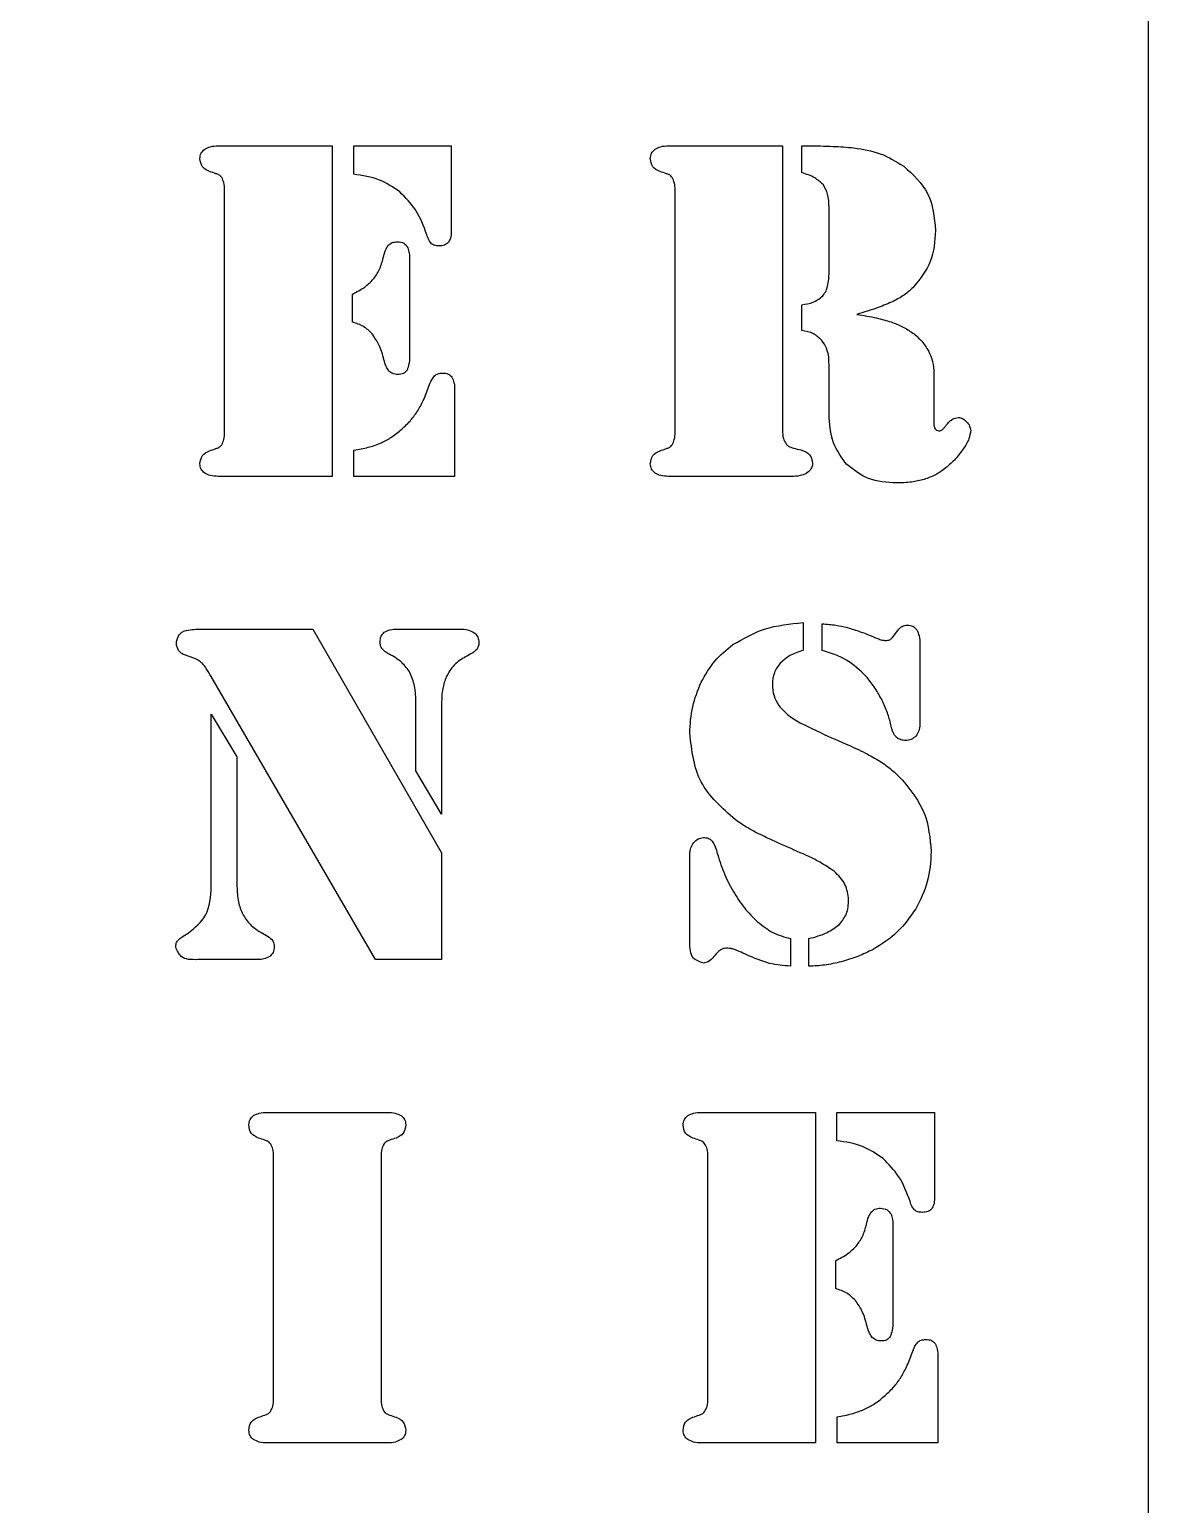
# Model space of a CAD drawing. Header units: millimetres. Extents: x 0 to 850, y -340 to 510.
# Drawn here: x 677.3 to 850, y 50 to 277.6 of the extents above; entities that cross this region are included whole.
import ezdxf

# ---------------------------------------------------------------- set-up
doc = ezdxf.new("R2010")
doc.units = ezdxf.units.MM
doc.layers.get('0').update_dxf_attribs({"linetype": 'CONTINUOUS'})

msp = doc.modelspace()

# ---------------------------------------------------------------- linework, layer by layer
for p, q in [((706.42, 259.64), (724.02, 259.64)), ((724.02, 259.64), (724.02, 208.64)), ((727.34, 255.27), (727.34, 259.64)), ((727.34, 259.64), (742.4, 259.64)), ((742.4, 259.64), (742.4, 246.41)), ((775.93, 259.64), (793.52, 259.64)), ((793.52, 259.64), (793.52, 215.74)), ((796.48, 255.49), (796.48, 259.64)), ((796.48, 259.64), (797.45, 259.64)), ((707.43, 215.44), (707.43, 252.84)), ((776.94, 215.44), (776.94, 252.84)), ((800.7, 240.25), (800.7, 250.15)), ((735.97, 241.7), (735.97, 227.47)), ((727.16, 232.44), (727.16, 236.77)), ((796.51, 231.13), (796.51, 235.13)), ((800.7, 218.31), (800.7, 224.59)), ((816.88, 224.59), (816.88, 216.86)), ((742.92, 221.83), (742.92, 208.64)), ((727.38, 208.64), (727.38, 212.67)), ((724.02, 208.64), (706.42, 208.64)), ((742.92, 208.64), (727.38, 208.64)), ((794.83, 208.64), (775.93, 208.64)), ((704.66, 185.07), (721.03, 185.07)), ((721.03, 185.07), (740.91, 150.55)), ((734.18, 185.07), (743.52, 185.07)), ((796.7, 186.08), (796.7, 181.78)), ((799.65, 181.78), (799.65, 185.89)), ((810.49, 183.8), (811.31, 184.88)), ((814.71, 182.68), (814.71, 170.35)), ((702.65, 180.59), (701.23, 181.11)), ((730.71, 134.07), (705.34, 177.78)), ((736.95, 163.21), (736.95, 173.56)), ((740.91, 173.56), (740.91, 156.52)), ((705.37, 145.35), (705.37, 171.95)), ((705.37, 171.95), (709.33, 165.38)), ((709.33, 165.38), (709.33, 145.35)), ((740.91, 156.52), (736.95, 163.21)), ((740.91, 150.55), (740.91, 134.07)), ((779.21, 136.76), (779.21, 150.36)), ((713, 138.29), (714.12, 137.66)), ((794.76, 137.32), (794.76, 133.06)), ((797.6, 133.06), (797.6, 137.32)), ((711.91, 134.07), (703.28, 134.07)), ((740.91, 134.07), (730.71, 134.07)), ((713.97, 110.5), (732.57, 110.5)), ((780.99, 110.5), (798.59, 110.5)), ((798.59, 110.5), (798.59, 59.5)), ((801.91, 106.13), (801.91, 110.5)), ((801.91, 110.5), (816.97, 110.5)), ((816.97, 110.5), (816.97, 97.27)), ((714.98, 66.3), (714.98, 103.7)), ((731.57, 103.7), (731.57, 66.3)), ((782, 66.3), (782, 103.7)), ((810.54, 92.57), (810.54, 78.33)), ((801.73, 83.3), (801.73, 87.64)), ((817.49, 72.69), (817.49, 59.5)), ((801.95, 59.5), (801.95, 63.54)), ((732.57, 59.5), (713.97, 59.5)), ((798.59, 59.5), (780.99, 59.5)), ((817.49, 59.5), (801.95, 59.5))]:
    msp.add_line(p, q)
msp.add_lwpolyline([(850, 510), (0, 510), (0, -340), (850, -340)], close=True)
for points, knots in [([(704.35, 259.13), (704.64, 259.28), (705.28, 259.61), (706.01, 259.63), (706.42, 259.64)], [0, 0, 0, 0, 0.1129814, 0.2538744, 0.2538744, 0.2538744, 0.2538744]), ([(773.85, 259.13), (774.14, 259.28), (774.79, 259.61), (775.52, 259.63), (775.93, 259.64)], [0, 0, 0, 0, 0.1129812, 0.2538743, 0.2538743, 0.2538743, 0.2538743]), ([(797.45, 259.64), (798.73, 259.63), (801.09, 259.62), (803.44, 259.43), (804.51, 259.34)], [0, 0, 0, 0, 0.4517343, 0.8317713, 0.8317713, 0.8317713, 0.8317713]), ([(703.62, 257.69), (703.65, 257.99), (703.7, 258.56), (704.13, 258.94), (704.35, 259.13)], [0, 0, 0, 0, 0.0995854, 0.1960917, 0.1960917, 0.1960917, 0.1960917]), ([(705.11, 255.68), (704.68, 255.88), (703.81, 256.28), (703.68, 257.23), (703.62, 257.69)], [0, 0, 0, 0, 0.1584858, 0.3142666, 0.3142666, 0.3142666, 0.3142666]), ([(773.12, 257.69), (773.15, 257.99), (773.21, 258.56), (773.64, 258.94), (773.85, 259.13)], [0, 0, 0, 0, 0.0995859, 0.1960922, 0.1960922, 0.1960922, 0.1960922]), ([(774.62, 255.68), (774.18, 255.88), (773.32, 256.28), (773.19, 257.23), (773.12, 257.69)], [0, 0, 0, 0, 0.1584858, 0.3142661, 0.3142661, 0.3142661, 0.3142661]), ([(804.51, 259.34), (805.91, 259.12), (808.68, 258.69), (811.06, 257.22), (812.24, 256.5)], [0, 0, 0, 0, 0.4942922, 0.9780044, 0.9780044, 0.9780044, 0.9780044]), ([(706.55, 255.17), (706.4, 255.23), (705.92, 255.41), (705.44, 255.57), (705.11, 255.68)], [0, 0, 0, 0, 0.0580702, 0.1793509, 0.1793509, 0.1793509, 0.1793509]), ([(706.98, 254.74), (706.91, 254.84), (706.8, 255.01), (706.62, 255.12), (706.55, 255.17)], [0, 0, 0, 0, 0.0414461, 0.07210741, 0.07210741, 0.07210741, 0.07210741]), ([(734.46, 252.54), (733.44, 253.22), (731.28, 254.68), (728.7, 255.06), (727.34, 255.27)], [0, 0, 0, 0, 0.4283335, 0.9068402, 0.9068402, 0.9068402, 0.9068402]), ([(776.06, 255.17), (775.9, 255.23), (775.43, 255.41), (774.95, 255.57), (774.62, 255.68)], [0, 0, 0, 0, 0.0580704, 0.1793511, 0.1793511, 0.1793511, 0.1793511]), ([(776.49, 254.74), (776.42, 254.84), (776.3, 255.01), (776.13, 255.12), (776.06, 255.17)], [0, 0, 0, 0, 0.04144629, 0.07210735, 0.07210735, 0.07210735, 0.07210735]), ([(799.78, 253.66), (799.37, 254.04), (798.42, 254.91), (797.18, 255.28), (796.48, 255.49)], [0, 0, 0, 0, 0.1941894, 0.4497809, 0.4497809, 0.4497809, 0.4497809]), ([(812.24, 256.5), (813.67, 255.2), (816.58, 252.54), (816.95, 248.6), (817.14, 246.6)], [0, 0, 0, 0, 0.657369, 1.341908, 1.341908, 1.341908, 1.341908]), ([(707.43, 252.84), (707.42, 253.22), (707.42, 253.89), (707.11, 254.49), (706.98, 254.74)], [0, 0, 0, 0, 0.1336195, 0.2330381, 0.2330381, 0.2330381, 0.2330381]), ([(776.94, 252.84), (776.93, 253.22), (776.92, 253.89), (776.62, 254.49), (776.49, 254.74)], [0, 0, 0, 0, 0.1336188, 0.2330377, 0.2330377, 0.2330377, 0.2330377]), ([(800.7, 250.15), (800.68, 250.85), (800.66, 252.1), (800.05, 253.18), (799.78, 253.66)], [0, 0, 0, 0, 0.2432524, 0.4327555, 0.4327555, 0.4327555, 0.4327555]), ([(738.63, 245.93), (738.13, 247.26), (737.2, 249.75), (735.33, 251.65), (734.46, 252.54)], [0, 0, 0, 0, 0.4944294, 0.9287711, 0.9287711, 0.9287711, 0.9287711]), ([(739.34, 244.54), (739.21, 244.71), (738.88, 245.12), (738.72, 245.62), (738.63, 245.93)], [0, 0, 0, 0, 0.0740924, 0.1840812, 0.1840812, 0.1840812, 0.1840812]), ([(742.4, 246.41), (742.39, 246.07), (742.38, 245.47), (742.08, 244.95), (741.95, 244.73)], [0, 0, 0, 0, 0.1183195, 0.2077639, 0.2077639, 0.2077639, 0.2077639]), ([(817.14, 246.6), (817.02, 244.94), (816.79, 241.73), (814.81, 239.19), (813.85, 237.97)], [0, 0, 0, 0, 0.57197, 1.108766, 1.108766, 1.108766, 1.108766]), ([(731.9, 242.34), (731.99, 242.75), (732.14, 243.45), (732.53, 244.05), (732.69, 244.3)], [0, 0, 0, 0, 0.1469461, 0.2503324, 0.2503324, 0.2503324, 0.2503324]), ([(732.69, 244.3), (732.87, 244.46), (733.27, 244.79), (733.79, 244.82), (734.07, 244.84)], [0, 0, 0, 0, 0.0841302, 0.1788862, 0.1788862, 0.1788862, 0.1788862]), ([(734.07, 244.84), (734.43, 244.81), (735.13, 244.75), (735.52, 244.18), (735.71, 243.91)], [0, 0, 0, 0, 0.1218196, 0.2330693, 0.2330693, 0.2330693, 0.2330693]), ([(735.71, 243.91), (735.79, 243.64), (735.99, 242.93), (735.98, 242.18), (735.97, 241.7)], [0, 0, 0, 0, 0.0962152, 0.2623274, 0.2623274, 0.2623274, 0.2623274]), ([(740.53, 244.21), (740.29, 244.21), (739.86, 244.22), (739.49, 244.45), (739.34, 244.54)], [0, 0, 0, 0, 0.0841002, 0.1484866, 0.1484866, 0.1484866, 0.1484866]), ([(741.95, 244.73), (741.77, 244.58), (741.36, 244.24), (740.82, 244.22), (740.53, 244.21)], [0, 0, 0, 0, 0.0822928, 0.1823835, 0.1823835, 0.1823835, 0.1823835]), ([(730.37, 239.05), (730.7, 239.52), (731.41, 240.52), (731.73, 241.7), (731.9, 242.34)], [0, 0, 0, 0, 0.2000026, 0.4297048, 0.4297048, 0.4297048, 0.4297048]), ([(727.16, 236.77), (727.81, 237.1), (728.99, 237.7), (729.94, 238.63), (730.37, 239.05)], [0, 0, 0, 0, 0.2565248, 0.4658732, 0.4658732, 0.4658732, 0.4658732]), ([(800.42, 237.71), (800.5, 238.06), (800.69, 238.89), (800.7, 239.75), (800.7, 240.25)], [0, 0, 0, 0, 0.1276913, 0.3015132, 0.3015132, 0.3015132, 0.3015132]), ([(799.39, 236.17), (799.62, 236.4), (800.06, 236.84), (800.3, 237.42), (800.42, 237.71)], [0, 0, 0, 0, 0.1125253, 0.218927, 0.218927, 0.218927, 0.218927]), ([(813.85, 237.97), (813.37, 237.51), (812.39, 236.6), (811.21, 235.97), (810.62, 235.65)], [0, 0, 0, 0, 0.2326046, 0.4695967, 0.4695967, 0.4695967, 0.4695967]), ([(796.51, 235.13), (797.11, 235.22), (798.14, 235.38), (799.02, 235.94), (799.39, 236.17)], [0, 0, 0, 0, 0.2089674, 0.3634131, 0.3634131, 0.3634131, 0.3634131]), ([(810.62, 235.65), (809.85, 235.32), (808.01, 234.54), (806.1, 233.96), (804.99, 233.63)], [0, 0, 0, 0, 0.2962025, 0.7033185, 0.7033185, 0.7033185, 0.7033185]), ([(730.2, 230.61), (729.78, 231.03), (728.91, 231.89), (727.75, 232.25), (727.16, 232.44)], [0, 0, 0, 0, 0.2085291, 0.4235073, 0.4235073, 0.4235073, 0.4235073]), ([(804.99, 233.63), (806.01, 233.47), (807.8, 233.19), (809.54, 232.69), (810.28, 232.47)], [0, 0, 0, 0, 0.3635208, 0.6372887, 0.6372887, 0.6372887, 0.6372887]), ([(810.28, 232.47), (810.88, 232.25), (812.06, 231.8), (813.11, 231.1), (813.63, 230.76)], [0, 0, 0, 0, 0.225026, 0.4435564, 0.4435564, 0.4435564, 0.4435564]), ([(732.01, 226.65), (731.8, 227.43), (731.42, 228.85), (730.58, 230.06), (730.2, 230.61)], [0, 0, 0, 0, 0.2830436, 0.5157212, 0.5157212, 0.5157212, 0.5157212]), ([(799.61, 229.6), (799.2, 229.99), (798.32, 230.82), (797.14, 231.02), (796.51, 231.13)], [0, 0, 0, 0, 0.1971972, 0.4150183, 0.4150183, 0.4150183, 0.4150183]), ([(813.63, 230.76), (814.12, 230.36), (815.08, 229.57), (815.72, 228.51), (816.04, 227.99)], [0, 0, 0, 0, 0.2212813, 0.434338, 0.434338, 0.434338, 0.434338]), ([(800.66, 227.02), (800.57, 227.5), (800.4, 228.43), (799.87, 229.21), (799.61, 229.6)], [0, 0, 0, 0, 0.1689774, 0.3305002, 0.3305002, 0.3305002, 0.3305002]), ([(816.04, 227.99), (816.28, 227.45), (816.77, 226.37), (816.84, 225.18), (816.88, 224.59)], [0, 0, 0, 0, 0.2081694, 0.4151461, 0.4151461, 0.4151461, 0.4151461]), ([(732.8, 224.89), (732.64, 225.12), (732.27, 225.65), (732.11, 226.28), (732.01, 226.65)], [0, 0, 0, 0, 0.0972634, 0.2279266, 0.2279266, 0.2279266, 0.2279266]), ([(735.97, 227.47), (735.98, 226.97), (735.98, 226.13), (735.69, 225.35), (735.58, 225.04)], [0, 0, 0, 0, 0.1751061, 0.2913675, 0.2913675, 0.2913675, 0.2913675]), ([(800.7, 224.59), (800.7, 225.14), (800.7, 225.95), (800.67, 226.76), (800.66, 227.02)], [0, 0, 0, 0, 0.1945088, 0.2857773, 0.2857773, 0.2857773, 0.2857773]), ([(734.14, 224.37), (733.88, 224.38), (733.37, 224.42), (732.98, 224.74), (732.8, 224.89)], [0, 0, 0, 0, 0.0914137, 0.1737069, 0.1737069, 0.1737069, 0.1737069]), ([(735.58, 225.04), (735.41, 224.84), (735.03, 224.41), (734.46, 224.38), (734.14, 224.37)], [0, 0, 0, 0, 0.0882976, 0.1940103, 0.1940103, 0.1940103, 0.1940103]), ([(738.96, 222.54), (739.08, 222.88), (739.29, 223.47), (739.67, 223.96), (739.82, 224.16)], [0, 0, 0, 0, 0.1280648, 0.2175507, 0.2175507, 0.2175507, 0.2175507]), ([(739.82, 224.16), (739.99, 224.29), (740.36, 224.55), (740.81, 224.58), (741.06, 224.59)], [0, 0, 0, 0, 0.0732171, 0.1565979, 0.1565979, 0.1565979, 0.1565979]), ([(741.06, 224.59), (741.37, 224.58), (741.94, 224.55), (742.33, 224.15), (742.51, 223.97)], [0, 0, 0, 0, 0.1059587, 0.1922854, 0.1922854, 0.1922854, 0.1922854]), ([(742.51, 223.97), (742.63, 223.7), (742.92, 223.01), (742.92, 222.27), (742.92, 221.83)], [0, 0, 0, 0, 0.1058556, 0.2596288, 0.2596288, 0.2596288, 0.2596288]), ([(737.15, 218.63), (737.48, 219.2), (738.19, 220.44), (738.69, 221.8), (738.96, 222.54)], [0, 0, 0, 0, 0.2293848, 0.5072145, 0.5072145, 0.5072145, 0.5072145]), ([(734.59, 215.77), (735.09, 216.23), (736.05, 217.09), (736.79, 218.13), (737.15, 218.63)], [0, 0, 0, 0, 0.2370182, 0.4525269, 0.4525269, 0.4525269, 0.4525269]), ([(803.46, 210.45), (802.66, 211.53), (800.93, 213.86), (800.78, 216.76), (800.7, 218.31)], [0, 0, 0, 0, 0.46618, 1.000428, 1.000428, 1.000428, 1.000428]), ([(816.88, 216.86), (816.88, 216.51), (816.89, 215.92), (817.43, 215.74), (817.66, 215.66)], [0, 0, 0, 0, 0.1079891, 0.1856381, 0.1856381, 0.1856381, 0.1856381]), ([(818.17, 215.83), (818.25, 215.91), (818.46, 216.11), (818.64, 216.34), (818.74, 216.48)], [0, 0, 0, 0, 0.0411825, 0.1028825, 0.1028825, 0.1028825, 0.1028825]), ([(818.74, 216.48), (819.03, 216.85), (819.52, 217.5), (820.31, 217.68), (820.65, 217.75)], [0, 0, 0, 0, 0.1577414, 0.2769351, 0.2769351, 0.2769351, 0.2769351]), ([(820.65, 217.75), (820.87, 217.72), (821.36, 217.63), (821.72, 217.28), (821.92, 217.08)], [0, 0, 0, 0, 0.0772997, 0.1727212, 0.1727212, 0.1727212, 0.1727212]), ([(821.92, 217.08), (822.1, 216.87), (822.44, 216.48), (822.52, 215.97), (822.56, 215.74)], [0, 0, 0, 0, 0.0969586, 0.1782548, 0.1782548, 0.1782548, 0.1782548]), ([(706.98, 213.53), (707.11, 213.79), (707.42, 214.38), (707.42, 215.05), (707.43, 215.44)], [0, 0, 0, 0, 0.0994192, 0.2330385, 0.2330385, 0.2330385, 0.2330385]), ([(731.4, 213.72), (731.94, 213.98), (733.08, 214.54), (734.07, 215.35), (734.59, 215.77)], [0, 0, 0, 0, 0.2123786, 0.4482036, 0.4482036, 0.4482036, 0.4482036]), ([(776.49, 213.53), (776.62, 213.79), (776.92, 214.38), (776.93, 215.05), (776.94, 215.44)], [0, 0, 0, 0, 0.0994193, 0.2330386, 0.2330386, 0.2330386, 0.2330386]), ([(793.52, 215.74), (793.53, 215.31), (793.54, 214.56), (793.92, 213.92), (794.08, 213.64)], [0, 0, 0, 0, 0.1481727, 0.2587474, 0.2587474, 0.2587474, 0.2587474]), ([(817.66, 215.66), (817.76, 215.67), (817.94, 215.68), (818.09, 215.78), (818.17, 215.83)], [0, 0, 0, 0, 0.03279273, 0.06353311, 0.06353311, 0.06353311, 0.06353311]), ([(822.56, 215.74), (822.49, 215.3), (822.33, 214.28), (821.77, 213.41), (821.45, 212.92)], [0, 0, 0, 0, 0.1545375, 0.359807, 0.359807, 0.359807, 0.359807]), ([(703.62, 210.58), (703.68, 211.05), (703.81, 211.99), (704.68, 212.39), (705.11, 212.6)], [0, 0, 0, 0, 0.1557804, 0.3142659, 0.3142659, 0.3142659, 0.3142659]), ([(705.11, 212.6), (705.44, 212.7), (705.92, 212.86), (706.4, 213.04), (706.55, 213.1)], [0, 0, 0, 0, 0.1212804, 0.1793509, 0.1793509, 0.1793509, 0.1793509]), ([(706.55, 213.1), (706.62, 213.15), (706.8, 213.26), (706.91, 213.43), (706.98, 213.53)], [0, 0, 0, 0, 0.03066145, 0.07210736, 0.07210736, 0.07210736, 0.07210736]), ([(727.38, 212.67), (728.13, 212.8), (729.5, 213.03), (730.8, 213.5), (731.4, 213.72)], [0, 0, 0, 0, 0.266266, 0.4891891, 0.4891891, 0.4891891, 0.4891891]), ([(773.12, 210.58), (773.19, 211.05), (773.32, 211.99), (774.18, 212.39), (774.62, 212.6)], [0, 0, 0, 0, 0.1557804, 0.3142659, 0.3142659, 0.3142659, 0.3142659]), ([(774.62, 212.6), (774.95, 212.7), (775.43, 212.86), (775.9, 213.04), (776.06, 213.1)], [0, 0, 0, 0, 0.1212806, 0.179351, 0.179351, 0.179351, 0.179351]), ([(776.06, 213.1), (776.13, 213.15), (776.3, 213.26), (776.42, 213.43), (776.49, 213.53)], [0, 0, 0, 0, 0.03066135, 0.07210726, 0.07210726, 0.07210726, 0.07210726]), ([(794.08, 213.64), (794.17, 213.53), (794.33, 213.34), (794.55, 213.23), (794.65, 213.18)], [0, 0, 0, 0, 0.04935592, 0.08657679, 0.08657679, 0.08657679, 0.08657679]), ([(794.65, 213.18), (794.83, 213.12), (795.4, 212.95), (795.98, 212.81), (796.36, 212.71)], [0, 0, 0, 0, 0.0686814, 0.2095474, 0.2095474, 0.2095474, 0.2095474]), ([(796.36, 212.71), (796.89, 212.53), (797.89, 212.19), (798.07, 211.15), (798.16, 210.65)], [0, 0, 0, 0, 0.1794443, 0.3452034, 0.3452034, 0.3452034, 0.3452034]), ([(821.45, 212.92), (821.06, 212.37), (820.26, 211.27), (819.23, 210.39), (818.71, 209.94)], [0, 0, 0, 0, 0.2355569, 0.477396, 0.477396, 0.477396, 0.477396]), ([(704.35, 209.14), (704.13, 209.33), (703.7, 209.71), (703.65, 210.29), (703.62, 210.58)], [0, 0, 0, 0, 0.0965061, 0.1960927, 0.1960927, 0.1960927, 0.1960927]), ([(773.85, 209.14), (773.64, 209.33), (773.21, 209.71), (773.15, 210.29), (773.12, 210.58)], [0, 0, 0, 0, 0.0965061, 0.1960927, 0.1960927, 0.1960927, 0.1960927]), ([(798.16, 210.65), (798.11, 210.34), (798.01, 209.69), (797.47, 209.29), (797.19, 209.09)], [0, 0, 0, 0, 0.1071749, 0.2253261, 0.2253261, 0.2253261, 0.2253261]), ([(811.16, 207.63), (809.64, 207.71), (806.78, 207.87), (804.52, 209.63), (803.46, 210.45)], [0, 0, 0, 0, 0.5231047, 0.9849286, 0.9849286, 0.9849286, 0.9849286]), ([(818.71, 209.94), (818.19, 209.56), (817.17, 208.81), (815.97, 208.38), (815.38, 208.17)], [0, 0, 0, 0, 0.2255379, 0.44553, 0.44553, 0.44553, 0.44553]), ([(706.42, 208.64), (706.01, 208.65), (705.28, 208.67), (704.64, 208.99), (704.35, 209.14)], [0, 0, 0, 0, 0.1408932, 0.2538743, 0.2538743, 0.2538743, 0.2538743]), ([(775.93, 208.64), (775.52, 208.65), (774.79, 208.67), (774.14, 208.99), (773.85, 209.14)], [0, 0, 0, 0, 0.1408931, 0.2538743, 0.2538743, 0.2538743, 0.2538743]), ([(797.19, 209.09), (796.88, 208.96), (796.13, 208.64), (795.31, 208.64), (794.83, 208.64)], [0, 0, 0, 0, 0.1178282, 0.2842855, 0.2842855, 0.2842855, 0.2842855]), ([(815.38, 208.17), (814.73, 208.01), (813.35, 207.67), (811.92, 207.64), (811.16, 207.63)], [0, 0, 0, 0, 0.2345924, 0.5021009, 0.5021009, 0.5021009, 0.5021009]), ([(700.33, 184.04), (700.45, 184.21), (700.69, 184.54), (701.05, 184.72), (701.23, 184.81)], [0, 0, 0, 0, 0.0713374, 0.1405966, 0.1405966, 0.1405966, 0.1405966]), ([(701.23, 184.81), (701.62, 184.88), (702.75, 185.1), (703.91, 185.08), (704.66, 185.07)], [0, 0, 0, 0, 0.1403715, 0.4064167, 0.4064167, 0.4064167, 0.4064167]), ([(731.42, 183.13), (731.43, 183.43), (731.47, 184.01), (731.88, 184.41), (732.07, 184.6)], [0, 0, 0, 0, 0.1045312, 0.1959219, 0.1959219, 0.1959219, 0.1959219]), ([(732.07, 184.6), (732.35, 184.74), (733.01, 185.06), (733.75, 185.07), (734.18, 185.07)], [0, 0, 0, 0, 0.1086662, 0.257105, 0.257105, 0.257105, 0.257105]), ([(743.52, 185.07), (744.06, 185.07), (744.96, 185.08), (745.72, 184.64), (746.02, 184.47)], [0, 0, 0, 0, 0.1865442, 0.3074484, 0.3074484, 0.3074484, 0.3074484]), ([(746.02, 184.47), (746.21, 184.27), (746.57, 183.86), (746.63, 183.32), (746.66, 183.05)], [0, 0, 0, 0, 0.0951739, 0.1872003, 0.1872003, 0.1872003, 0.1872003]), ([(785.87, 182.68), (787.46, 183.59), (790.82, 185.5), (794.67, 185.88), (796.7, 186.08)], [0, 0, 0, 0, 0.640388, 1.349479, 1.349479, 1.349479, 1.349479]), ([(799.65, 185.89), (800.35, 185.84), (801.66, 185.73), (802.94, 185.45), (803.54, 185.31)], [0, 0, 0, 0, 0.2475047, 0.4626937, 0.4626937, 0.4626937, 0.4626937]), ([(803.54, 185.31), (804.2, 185.11), (805.79, 184.62), (807.32, 183.98), (808.21, 183.61)], [0, 0, 0, 0, 0.2458719, 0.5850236, 0.5850236, 0.5850236, 0.5850236]), ([(811.31, 184.88), (811.51, 185.12), (811.9, 185.58), (812.49, 185.66), (812.77, 185.7)], [0, 0, 0, 0, 0.1065257, 0.2030103, 0.2030103, 0.2030103, 0.2030103]), ([(812.77, 185.7), (813.08, 185.68), (813.67, 185.63), (814.06, 185.19), (814.24, 184.98)], [0, 0, 0, 0, 0.1049582, 0.2006477, 0.2006477, 0.2006477, 0.2006477]), ([(814.24, 184.98), (814.38, 184.67), (814.7, 183.94), (814.7, 183.14), (814.71, 182.68)], [0, 0, 0, 0, 0.1178777, 0.2783568, 0.2783568, 0.2783568, 0.2783568]), ([(699.99, 182.86), (700.01, 183.07), (700.04, 183.49), (700.23, 183.86), (700.33, 184.04)], [0, 0, 0, 0, 0.0726544, 0.1454581, 0.1454581, 0.1454581, 0.1454581]), ([(700.33, 181.78), (700.23, 181.95), (700.04, 182.28), (700.01, 182.67), (699.99, 182.86)], [0, 0, 0, 0, 0.0673298, 0.1350885, 0.1350885, 0.1350885, 0.1350885]), ([(731.71, 182.02), (731.63, 182.18), (731.44, 182.53), (731.42, 182.92), (731.42, 183.13)], [0, 0, 0, 0, 0.0634351, 0.135948, 0.135948, 0.135948, 0.135948]), ([(746.66, 183.05), (746.65, 182.82), (746.64, 182.39), (746.41, 182.03), (746.3, 181.87)], [0, 0, 0, 0, 0.0814409, 0.1470858, 0.1470858, 0.1470858, 0.1470858]), ([(780.97, 176.87), (781.61, 178.01), (782.87, 180.26), (784.87, 181.88), (785.87, 182.68)], [0, 0, 0, 0, 0.4558482, 0.9011451, 0.9011451, 0.9011451, 0.9011451]), ([(808.21, 183.61), (808.43, 183.53), (808.83, 183.37), (809.26, 183.33), (809.44, 183.31)], [0, 0, 0, 0, 0.0844438, 0.1498722, 0.1498722, 0.1498722, 0.1498722]), ([(809.44, 183.31), (809.66, 183.33), (810.07, 183.36), (810.35, 183.66), (810.49, 183.8)], [0, 0, 0, 0, 0.0739209, 0.140193, 0.140193, 0.140193, 0.140193]), ([(701.23, 181.11), (701.05, 181.18), (700.69, 181.33), (700.45, 181.63), (700.33, 181.78)], [0, 0, 0, 0, 0.0668434, 0.1336869, 0.1336869, 0.1336869, 0.1336869]), ([(703.99, 179.76), (703.8, 179.94), (703.41, 180.3), (702.9, 180.49), (702.65, 180.59)], [0, 0, 0, 0, 0.090618, 0.1870209, 0.1870209, 0.1870209, 0.1870209]), ([(732.8, 181.22), (732.57, 181.34), (732.16, 181.54), (731.85, 181.88), (731.71, 182.02)], [0, 0, 0, 0, 0.0903724, 0.1599189, 0.1599189, 0.1599189, 0.1599189]), ([(736.03, 178.36), (735.64, 178.91), (734.78, 180.11), (733.5, 180.83), (732.8, 181.22)], [0, 0, 0, 0, 0.2350479, 0.5131598, 0.5131598, 0.5131598, 0.5131598]), ([(744.6, 180.81), (743.98, 180.42), (742.72, 179.64), (741.99, 178.36), (741.62, 177.71)], [0, 0, 0, 0, 0.2538554, 0.513859, 0.513859, 0.513859, 0.513859]), ([(746.3, 181.87), (746.11, 181.71), (745.59, 181.29), (744.98, 180.99), (744.6, 180.81)], [0, 0, 0, 0, 0.0893464, 0.2366425, 0.2366425, 0.2366425, 0.2366425]), ([(793.17, 179.82), (792.82, 179.35), (792.09, 178.38), (792, 177.17), (791.96, 176.55)], [0, 0, 0, 0, 0.2044917, 0.4179404, 0.4179404, 0.4179404, 0.4179404]), ([(796.7, 181.78), (795.99, 181.56), (794.68, 181.15), (793.65, 180.24), (793.17, 179.82)], [0, 0, 0, 0, 0.2582406, 0.4799154, 0.4799154, 0.4799154, 0.4799154]), ([(806.41, 177.78), (805.45, 178.71), (803.52, 180.57), (800.95, 181.38), (799.65, 181.78)], [0, 0, 0, 0, 0.4636084, 0.9356012, 0.9356012, 0.9356012, 0.9356012]), ([(705.34, 177.78), (705.1, 178.19), (704.7, 178.89), (704.2, 179.51), (703.99, 179.76)], [0, 0, 0, 0, 0.1668048, 0.2819801, 0.2819801, 0.2819801, 0.2819801]), ([(736.95, 173.56), (736.93, 174.5), (736.91, 176.16), (736.3, 177.69), (736.03, 178.36)], [0, 0, 0, 0, 0.3269347, 0.5792245, 0.5792245, 0.5792245, 0.5792245]), ([(741.62, 177.71), (741.41, 177.11), (740.94, 175.77), (740.92, 174.35), (740.91, 173.56)], [0, 0, 0, 0, 0.2211438, 0.4977575, 0.4977575, 0.4977575, 0.4977575]), ([(808.77, 174.31), (808.42, 174.93), (807.74, 176.16), (806.85, 177.25), (806.41, 177.78)], [0, 0, 0, 0, 0.2517852, 0.4946645, 0.4946645, 0.4946645, 0.4946645]), ([(779.21, 169), (779.28, 170.39), (779.42, 173.11), (780.46, 175.63), (780.97, 176.87)], [0, 0, 0, 0, 0.4846283, 0.9543275, 0.9543275, 0.9543275, 0.9543275]), ([(791.96, 176.55), (791.99, 175.95), (792.07, 174.78), (792.67, 173.77), (792.96, 173.28)], [0, 0, 0, 0, 0.208169, 0.4076956, 0.4076956, 0.4076956, 0.4076956]), ([(792.96, 173.28), (793.39, 172.8), (794.33, 171.73), (795.57, 171.01), (796.25, 170.61)], [0, 0, 0, 0, 0.2242033, 0.5012491, 0.5012491, 0.5012491, 0.5012491]), ([(810.19, 170.54), (810.02, 171.16), (809.67, 172.47), (809.08, 173.68), (808.77, 174.31)], [0, 0, 0, 0, 0.228405, 0.4753253, 0.4753253, 0.4753253, 0.4753253]), ([(786.24, 155.66), (784.19, 157.46), (780.13, 161.01), (779.52, 166.36), (779.21, 169)], [0, 0, 0, 0, 0.925116, 1.831395, 1.831395, 1.831395, 1.831395]), ([(796.25, 170.61), (797.1, 170.19), (799.44, 169.03), (801.83, 167.98), (803.35, 167.32)], [0, 0, 0, 0, 0.3351773, 0.9205114, 0.9205114, 0.9205114, 0.9205114]), ([(810.58, 169.1), (810.51, 169.29), (810.33, 169.75), (810.24, 170.24), (810.19, 170.54)], [0, 0, 0, 0, 0.0715932, 0.175708, 0.175708, 0.175708, 0.175708]), ([(811.12, 168.37), (811.02, 168.47), (810.8, 168.69), (810.65, 168.96), (810.58, 169.1)], [0, 0, 0, 0, 0.0528904, 0.1073553, 0.1073553, 0.1073553, 0.1073553]), ([(814.09, 168.57), (813.87, 168.37), (813.42, 167.96), (812.81, 167.91), (812.5, 167.88)], [0, 0, 0, 0, 0.1029722, 0.2087895, 0.2087895, 0.2087895, 0.2087895]), ([(814.71, 170.35), (814.69, 170.01), (814.65, 169.36), (814.27, 168.83), (814.09, 168.57)], [0, 0, 0, 0, 0.1173433, 0.2249594, 0.2249594, 0.2249594, 0.2249594]), ([(803.35, 167.32), (804.36, 166.88), (806.14, 166.1), (807.83, 165.12), (808.56, 164.69)], [0, 0, 0, 0, 0.3871693, 0.6875228, 0.6875228, 0.6875228, 0.6875228]), ([(812.5, 167.88), (812.26, 167.9), (811.76, 167.95), (811.34, 168.23), (811.12, 168.37)], [0, 0, 0, 0, 0.0858127, 0.1748305, 0.1748305, 0.1748305, 0.1748305]), ([(808.56, 164.69), (809.18, 164.26), (810.43, 163.4), (811.51, 162.31), (812.06, 161.75)], [0, 0, 0, 0, 0.2625393, 0.5377005, 0.5377005, 0.5377005, 0.5377005]), ([(812.06, 161.75), (813.34, 160.14), (815.91, 156.9), (816.28, 152.79), (816.47, 150.73)], [0, 0, 0, 0, 0.71231, 1.424218, 1.424218, 1.424218, 1.424218]), ([(789.51, 153.65), (788.95, 153.95), (787.81, 154.55), (786.77, 155.29), (786.24, 155.66)], [0, 0, 0, 0, 0.2248379, 0.4523616, 0.4523616, 0.4523616, 0.4523616]), ([(779.81, 152.13), (780.02, 152.35), (780.44, 152.77), (781.02, 152.86), (781.31, 152.9)], [0, 0, 0, 0, 0.1026416, 0.2024557, 0.2024557, 0.2024557, 0.2024557]), ([(781.31, 152.9), (781.56, 152.89), (782.05, 152.88), (782.42, 152.58), (782.6, 152.43)], [0, 0, 0, 0, 0.0870319, 0.165513, 0.165513, 0.165513, 0.165513]), ([(795.8, 150.77), (794.51, 151.34), (792.39, 152.26), (790.31, 153.26), (789.51, 153.65)], [0, 0, 0, 0, 0.4988037, 0.8143803, 0.8143803, 0.8143803, 0.8143803]), ([(779.21, 150.36), (779.24, 150.69), (779.28, 151.34), (779.64, 151.87), (779.81, 152.13)], [0, 0, 0, 0, 0.1150872, 0.2237966, 0.2237966, 0.2237966, 0.2237966]), ([(782.6, 152.43), (782.75, 152.21), (783.13, 151.67), (783.3, 151.03), (783.4, 150.66)], [0, 0, 0, 0, 0.0965061, 0.2306468, 0.2306468, 0.2306468, 0.2306468]), ([(783.4, 150.66), (783.72, 149.61), (784.34, 147.52), (785.37, 145.6), (785.88, 144.64)], [0, 0, 0, 0, 0.3862527, 0.7673725, 0.7673725, 0.7673725, 0.7673725]), ([(801.48, 147.71), (800.77, 148.19), (798.98, 149.39), (797, 150.25), (795.8, 150.77)], [0, 0, 0, 0, 0.302403, 0.7604962, 0.7604962, 0.7604962, 0.7604962]), ([(816.47, 150.73), (816.37, 149.17), (816.18, 146.06), (814.77, 143.29), (814.07, 141.92)], [0, 0, 0, 0, 0.547394, 1.08503, 1.08503, 1.08503, 1.08503]), ([(803.72, 143.3), (803.61, 144.12), (803.38, 145.85), (802.14, 147.07), (801.48, 147.71)], [0, 0, 0, 0, 0.2846643, 0.5970304, 0.5970304, 0.5970304, 0.5970304]), ([(701.79, 138.14), (702.83, 139), (705.09, 140.84), (705.27, 143.78), (705.37, 145.35)], [0, 0, 0, 0, 0.456202, 0.9865807, 0.9865807, 0.9865807, 0.9865807]), ([(709.33, 145.35), (709.36, 144.55), (709.4, 143.06), (709.96, 141.69), (710.21, 141.06)], [0, 0, 0, 0, 0.2814074, 0.5196318, 0.5196318, 0.5196318, 0.5196318]), ([(785.88, 144.64), (786.44, 143.75), (787.52, 142.02), (788.97, 140.59), (789.68, 139.9)], [0, 0, 0, 0, 0.3681914, 0.7168512, 0.7168512, 0.7168512, 0.7168512]), ([(802.29, 139.51), (802.71, 140.03), (803.59, 141.14), (803.68, 142.55), (803.72, 143.3)], [0, 0, 0, 0, 0.2317939, 0.4875153, 0.4875153, 0.4875153, 0.4875153]), ([(814.07, 141.92), (813.2, 140.65), (811.44, 138.11), (808.82, 136.47), (807.5, 135.64)], [0, 0, 0, 0, 0.536484, 1.079413, 1.079413, 1.079413, 1.079413]), ([(710.21, 141.06), (710.56, 140.51), (711.28, 139.39), (712.41, 138.67), (713, 138.29)], [0, 0, 0, 0, 0.2242894, 0.4664874, 0.4664874, 0.4664874, 0.4664874]), ([(789.68, 139.9), (790.44, 139.29), (791.95, 138.07), (793.82, 137.57), (794.76, 137.32)], [0, 0, 0, 0, 0.3402072, 0.6769464, 0.6769464, 0.6769464, 0.6769464]), ([(797.6, 137.32), (798.56, 137.57), (800.26, 138.01), (801.67, 139.05), (802.29, 139.51)], [0, 0, 0, 0, 0.3471559, 0.6136901, 0.6136901, 0.6136901, 0.6136901]), ([(699.88, 136.01), (699.89, 136.22), (699.91, 136.61), (700.13, 136.93), (700.24, 137.08)], [0, 0, 0, 0, 0.0716437, 0.1344111, 0.1344111, 0.1344111, 0.1344111]), ([(700.24, 137.08), (700.42, 137.24), (700.9, 137.65), (701.45, 137.95), (701.79, 138.14)], [0, 0, 0, 0, 0.0859002, 0.221785, 0.221785, 0.221785, 0.221785]), ([(714.12, 137.66), (714.4, 137.45), (714.97, 137.03), (715.05, 136.33), (715.09, 135.97)], [0, 0, 0, 0, 0.11891, 0.2377799, 0.2377799, 0.2377799, 0.2377799]), ([(781.31, 133.55), (780.7, 133.75), (779.25, 134.24), (779.23, 135.83), (779.21, 136.76)], [0, 0, 0, 0, 0.2073984, 0.497517, 0.497517, 0.497517, 0.497517]), ([(703.28, 134.07), (702.31, 134.05), (700.7, 134.03), (700.11, 135.45), (699.88, 136.01)], [0, 0, 0, 0, 0.3053938, 0.5038574, 0.5038574, 0.5038574, 0.5038574]), ([(714.38, 134.55), (714.08, 134.41), (713.3, 134.05), (712.44, 134.06), (711.91, 134.07)], [0, 0, 0, 0, 0.1159069, 0.2988828, 0.2988828, 0.2988828, 0.2988828]), ([(715.09, 135.97), (715.06, 135.7), (714.99, 135.14), (714.59, 134.75), (714.38, 134.55)], [0, 0, 0, 0, 0.094639, 0.1921444, 0.1921444, 0.1921444, 0.1921444]), ([(782.76, 134.37), (782.55, 134.13), (782.15, 133.69), (781.57, 133.59), (781.31, 133.55)], [0, 0, 0, 0, 0.1097859, 0.2020215, 0.2020215, 0.2020215, 0.2020215]), ([(783.96, 135.58), (783.79, 135.44), (783.36, 135.08), (782.99, 134.64), (782.76, 134.37)], [0, 0, 0, 0, 0.0759298, 0.2008198, 0.2008198, 0.2008198, 0.2008198]), ([(785.08, 135.83), (784.86, 135.82), (784.47, 135.82), (784.11, 135.65), (783.96, 135.58)], [0, 0, 0, 0, 0.0772541, 0.1362294, 0.1362294, 0.1362294, 0.1362294]), ([(786.09, 135.64), (785.92, 135.69), (785.59, 135.8), (785.25, 135.82), (785.08, 135.83)], [0, 0, 0, 0, 0.0626472, 0.1211476, 0.1211476, 0.1211476, 0.1211476]), ([(787.99, 134.82), (787.61, 135), (786.98, 135.29), (786.34, 135.54), (786.09, 135.64)], [0, 0, 0, 0, 0.1505175, 0.2441824, 0.2441824, 0.2441824, 0.2441824]), ([(794.76, 133.06), (793.67, 133.15), (791.32, 133.35), (789.16, 134.31), (787.99, 134.82)], [0, 0, 0, 0, 0.3826227, 0.8269944, 0.8269944, 0.8269944, 0.8269944]), ([(807.5, 135.64), (806.72, 135.26), (805.14, 134.48), (803.45, 134), (802.58, 133.75)], [0, 0, 0, 0, 0.3036675, 0.6202705, 0.6202705, 0.6202705, 0.6202705]), ([(802.58, 133.75), (801.73, 133.55), (800.09, 133.16), (798.4, 133.09), (797.6, 133.06)], [0, 0, 0, 0, 0.3099068, 0.5936027, 0.5936027, 0.5936027, 0.5936027]), ([(711.17, 108.56), (711.19, 108.85), (711.25, 109.43), (711.68, 109.81), (711.89, 110)], [0, 0, 0, 0, 0.0995854, 0.1960917, 0.1960917, 0.1960917, 0.1960917]), ([(711.89, 110), (712.18, 110.14), (712.83, 110.47), (713.56, 110.49), (713.97, 110.5)], [0, 0, 0, 0, 0.1129812, 0.2538745, 0.2538745, 0.2538745, 0.2538745]), ([(732.57, 110.5), (732.98, 110.49), (733.71, 110.47), (734.36, 110.14), (734.65, 110)], [0, 0, 0, 0, 0.1408927, 0.253874, 0.253874, 0.253874, 0.253874]), ([(734.65, 110), (734.86, 109.81), (735.29, 109.43), (735.35, 108.85), (735.38, 108.56)], [0, 0, 0, 0, 0.0965063, 0.1960917, 0.1960917, 0.1960917, 0.1960917]), ([(778.19, 108.56), (778.22, 108.85), (778.27, 109.43), (778.7, 109.81), (778.92, 110)], [0, 0, 0, 0, 0.0995854, 0.1960917, 0.1960917, 0.1960917, 0.1960917]), ([(778.92, 110), (779.2, 110.14), (779.85, 110.47), (780.58, 110.49), (780.99, 110.5)], [0, 0, 0, 0, 0.1129812, 0.2538745, 0.2538745, 0.2538745, 0.2538745]), ([(712.66, 106.54), (712.22, 106.74), (711.36, 107.15), (711.23, 108.09), (711.17, 108.56)], [0, 0, 0, 0, 0.1584858, 0.3142666, 0.3142666, 0.3142666, 0.3142666]), ([(735.38, 108.56), (735.31, 108.09), (735.18, 107.15), (734.32, 106.74), (733.88, 106.54)], [0, 0, 0, 0, 0.1557808, 0.3142667, 0.3142667, 0.3142667, 0.3142667]), ([(779.68, 106.54), (779.25, 106.74), (778.38, 107.15), (778.25, 108.09), (778.19, 108.56)], [0, 0, 0, 0, 0.1584858, 0.3142666, 0.3142666, 0.3142666, 0.3142666]), ([(714.1, 106.04), (713.94, 106.09), (713.47, 106.28), (712.99, 106.43), (712.66, 106.54)], [0, 0, 0, 0, 0.0580702, 0.1793509, 0.1793509, 0.1793509, 0.1793509]), ([(714.53, 105.61), (714.46, 105.71), (714.34, 105.88), (714.17, 105.99), (714.1, 106.04)], [0, 0, 0, 0, 0.04144625, 0.07210736, 0.07210736, 0.07210736, 0.07210736]), ([(714.98, 103.7), (714.97, 104.09), (714.96, 104.76), (714.66, 105.35), (714.53, 105.61)], [0, 0, 0, 0, 0.1336195, 0.2330381, 0.2330381, 0.2330381, 0.2330381]), ([(732.01, 105.61), (731.88, 105.35), (731.58, 104.76), (731.57, 104.09), (731.57, 103.7)], [0, 0, 0, 0, 0.0994188, 0.2330381, 0.2330381, 0.2330381, 0.2330381]), ([(732.44, 106.04), (732.37, 105.99), (732.2, 105.88), (732.08, 105.71), (732.01, 105.61)], [0, 0, 0, 0, 0.03066169, 0.07210749, 0.07210749, 0.07210749, 0.07210749]), ([(733.88, 106.54), (733.55, 106.43), (733.07, 106.28), (732.6, 106.09), (732.44, 106.04)], [0, 0, 0, 0, 0.1212806, 0.1793507, 0.1793507, 0.1793507, 0.1793507]), ([(781.12, 106.04), (780.97, 106.09), (780.49, 106.28), (780.01, 106.43), (779.68, 106.54)], [0, 0, 0, 0, 0.0580702, 0.1793509, 0.1793509, 0.1793509, 0.1793509]), ([(781.55, 105.61), (781.48, 105.71), (781.37, 105.88), (781.19, 105.99), (781.12, 106.04)], [0, 0, 0, 0, 0.0414461, 0.07210741, 0.07210741, 0.07210741, 0.07210741]), ([(782, 103.7), (781.99, 104.09), (781.98, 104.76), (781.68, 105.35), (781.55, 105.61)], [0, 0, 0, 0, 0.1336195, 0.2330381, 0.2330381, 0.2330381, 0.2330381]), ([(809.03, 103.4), (808.01, 104.09), (805.85, 105.54), (803.27, 105.93), (801.91, 106.13)], [0, 0, 0, 0, 0.4283335, 0.9068407, 0.9068407, 0.9068407, 0.9068407]), ([(813.2, 96.79), (812.7, 98.12), (811.77, 100.62), (809.9, 102.52), (809.03, 103.4)], [0, 0, 0, 0, 0.4944294, 0.9287707, 0.9287707, 0.9287707, 0.9287707]), ([(807.26, 95.16), (807.44, 95.32), (807.84, 95.66), (808.36, 95.69), (808.64, 95.71)], [0, 0, 0, 0, 0.0841302, 0.1788862, 0.1788862, 0.1788862, 0.1788862]), ([(808.64, 95.71), (809, 95.67), (809.7, 95.61), (810.09, 95.04), (810.28, 94.77)], [0, 0, 0, 0, 0.1218196, 0.2330693, 0.2330693, 0.2330693, 0.2330693]), ([(813.91, 95.41), (813.78, 95.57), (813.45, 95.99), (813.29, 96.49), (813.2, 96.79)], [0, 0, 0, 0, 0.0740924, 0.1840812, 0.1840812, 0.1840812, 0.1840812]), ([(816.97, 97.27), (816.96, 96.93), (816.95, 96.33), (816.65, 95.82), (816.52, 95.59)], [0, 0, 0, 0, 0.1183195, 0.2077639, 0.2077639, 0.2077639, 0.2077639]), ([(806.47, 93.2), (806.56, 93.61), (806.71, 94.32), (807.1, 94.92), (807.26, 95.16)], [0, 0, 0, 0, 0.1469463, 0.250332, 0.250332, 0.250332, 0.250332]), ([(810.28, 94.77), (810.36, 94.51), (810.56, 93.79), (810.55, 93.04), (810.54, 92.57)], [0, 0, 0, 0, 0.0962152, 0.2623274, 0.2623274, 0.2623274, 0.2623274]), ([(815.1, 95.07), (814.86, 95.08), (814.43, 95.08), (814.06, 95.31), (813.91, 95.41)], [0, 0, 0, 0, 0.0840997, 0.1484866, 0.1484866, 0.1484866, 0.1484866]), ([(816.52, 95.59), (816.34, 95.44), (815.93, 95.1), (815.39, 95.08), (815.1, 95.07)], [0, 0, 0, 0, 0.0822932, 0.1823835, 0.1823835, 0.1823835, 0.1823835]), ([(804.94, 89.91), (805.27, 90.38), (805.98, 91.38), (806.3, 92.57), (806.47, 93.2)], [0, 0, 0, 0, 0.2000029, 0.4297051, 0.4297051, 0.4297051, 0.4297051]), ([(801.73, 87.64), (802.38, 87.97), (803.56, 88.57), (804.51, 89.5), (804.94, 89.91)], [0, 0, 0, 0, 0.2565243, 0.4658728, 0.4658728, 0.4658728, 0.4658728]), ([(804.77, 81.47), (804.34, 81.89), (803.48, 82.75), (802.32, 83.12), (801.73, 83.3)], [0, 0, 0, 0, 0.2085287, 0.423507, 0.423507, 0.423507, 0.423507]), ([(806.58, 77.51), (806.37, 78.29), (805.99, 79.71), (805.15, 80.92), (804.77, 81.47)], [0, 0, 0, 0, 0.2830436, 0.5157212, 0.5157212, 0.5157212, 0.5157212]), ([(807.37, 75.75), (807.21, 75.98), (806.83, 76.51), (806.67, 77.15), (806.58, 77.51)], [0, 0, 0, 0, 0.0972637, 0.2279269, 0.2279269, 0.2279269, 0.2279269]), ([(810.54, 78.33), (810.54, 77.83), (810.55, 77), (810.26, 76.22), (810.15, 75.9)], [0, 0, 0, 0, 0.1751061, 0.2913675, 0.2913675, 0.2913675, 0.2913675]), ([(808.71, 75.23), (808.45, 75.25), (807.94, 75.28), (807.55, 75.6), (807.37, 75.75)], [0, 0, 0, 0, 0.0914133, 0.1737061, 0.1737061, 0.1737061, 0.1737061]), ([(810.15, 75.9), (809.98, 75.71), (809.6, 75.28), (809.03, 75.25), (808.71, 75.23)], [0, 0, 0, 0, 0.0882973, 0.1940109, 0.1940109, 0.1940109, 0.1940109]), ([(814.39, 75.03), (814.56, 75.15), (814.93, 75.42), (815.38, 75.44), (815.62, 75.46)], [0, 0, 0, 0, 0.0732171, 0.1565979, 0.1565979, 0.1565979, 0.1565979]), ([(815.62, 75.46), (815.94, 75.44), (816.51, 75.42), (816.9, 75.02), (817.08, 74.84)], [0, 0, 0, 0, 0.1059587, 0.1922854, 0.1922854, 0.1922854, 0.1922854]), ([(811.72, 69.5), (812.04, 70.06), (812.76, 71.31), (813.26, 72.66), (813.53, 73.4)], [0, 0, 0, 0, 0.2293848, 0.5072145, 0.5072145, 0.5072145, 0.5072145]), ([(813.53, 73.4), (813.65, 73.75), (813.86, 74.33), (814.24, 74.82), (814.39, 75.03)], [0, 0, 0, 0, 0.1280648, 0.2175507, 0.2175507, 0.2175507, 0.2175507]), ([(817.08, 74.84), (817.2, 74.56), (817.49, 73.88), (817.49, 73.13), (817.49, 72.69)], [0, 0, 0, 0, 0.1058556, 0.2596288, 0.2596288, 0.2596288, 0.2596288]), ([(809.16, 66.64), (809.66, 67.09), (810.61, 67.95), (811.36, 69), (811.72, 69.5)], [0, 0, 0, 0, 0.2370178, 0.4525268, 0.4525268, 0.4525268, 0.4525268]), ([(714.53, 64.4), (714.66, 64.65), (714.96, 65.24), (714.97, 65.92), (714.98, 66.3)], [0, 0, 0, 0, 0.0994192, 0.2330385, 0.2330385, 0.2330385, 0.2330385]), ([(731.57, 66.3), (731.57, 65.92), (731.58, 65.24), (731.88, 64.65), (732.01, 64.4)], [0, 0, 0, 0, 0.1336202, 0.2330389, 0.2330389, 0.2330389, 0.2330389]), ([(781.55, 64.4), (781.68, 64.65), (781.98, 65.24), (781.99, 65.92), (782, 66.3)], [0, 0, 0, 0, 0.0994192, 0.2330385, 0.2330385, 0.2330385, 0.2330385]), ([(805.97, 64.58), (806.51, 64.85), (807.65, 65.41), (808.64, 66.21), (809.16, 66.64)], [0, 0, 0, 0, 0.2123786, 0.4482036, 0.4482036, 0.4482036, 0.4482036]), ([(712.66, 63.46), (712.99, 63.57), (713.47, 63.73), (713.94, 63.91), (714.1, 63.97)], [0, 0, 0, 0, 0.1212806, 0.1793509, 0.1793509, 0.1793509, 0.1793509]), ([(714.1, 63.97), (714.17, 64.01), (714.34, 64.13), (714.46, 64.3), (714.53, 64.4)], [0, 0, 0, 0, 0.03066145, 0.07210736, 0.07210736, 0.07210736, 0.07210736]), ([(732.01, 64.4), (732.08, 64.3), (732.2, 64.13), (732.37, 64.01), (732.44, 63.97)], [0, 0, 0, 0, 0.04144591, 0.07210736, 0.07210736, 0.07210736, 0.07210736]), ([(732.44, 63.97), (732.6, 63.91), (733.07, 63.73), (733.55, 63.57), (733.88, 63.46)], [0, 0, 0, 0, 0.0580704, 0.1793506, 0.1793506, 0.1793506, 0.1793506]), ([(779.68, 63.46), (780.01, 63.57), (780.49, 63.73), (780.97, 63.91), (781.12, 63.97)], [0, 0, 0, 0, 0.1212806, 0.1793509, 0.1793509, 0.1793509, 0.1793509]), ([(781.12, 63.97), (781.19, 64.01), (781.37, 64.13), (781.48, 64.3), (781.55, 64.4)], [0, 0, 0, 0, 0.03066145, 0.07210736, 0.07210736, 0.07210736, 0.07210736]), ([(801.95, 63.54), (802.7, 63.66), (804.07, 63.89), (805.37, 64.37), (805.97, 64.58)], [0, 0, 0, 0, 0.266266, 0.4891891, 0.4891891, 0.4891891, 0.4891891]), ([(711.17, 61.44), (711.23, 61.91), (711.36, 62.86), (712.22, 63.26), (712.66, 63.46)], [0, 0, 0, 0, 0.1557804, 0.3142659, 0.3142659, 0.3142659, 0.3142659]), ([(733.88, 63.46), (734.32, 63.26), (735.18, 62.86), (735.31, 61.91), (735.38, 61.44)], [0, 0, 0, 0, 0.1584853, 0.3142657, 0.3142657, 0.3142657, 0.3142657]), ([(778.19, 61.44), (778.25, 61.91), (778.38, 62.86), (779.25, 63.26), (779.68, 63.46)], [0, 0, 0, 0, 0.1557804, 0.3142659, 0.3142659, 0.3142659, 0.3142659]), ([(711.89, 60.01), (711.68, 60.19), (711.25, 60.58), (711.19, 61.15), (711.17, 61.44)], [0, 0, 0, 0, 0.0965061, 0.1960927, 0.1960927, 0.1960927, 0.1960927]), ([(713.97, 59.5), (713.56, 59.51), (712.83, 59.53), (712.18, 59.86), (711.89, 60.01)], [0, 0, 0, 0, 0.140893, 0.2538742, 0.2538742, 0.2538742, 0.2538742]), ([(734.65, 60.01), (734.36, 59.86), (733.71, 59.53), (732.98, 59.51), (732.57, 59.5)], [0, 0, 0, 0, 0.112981, 0.2538738, 0.2538738, 0.2538738, 0.2538738]), ([(735.38, 61.44), (735.35, 61.15), (735.29, 60.58), (734.86, 60.19), (734.65, 60.01)], [0, 0, 0, 0, 0.0995866, 0.1960927, 0.1960927, 0.1960927, 0.1960927]), ([(778.92, 60.01), (778.7, 60.19), (778.27, 60.58), (778.22, 61.15), (778.19, 61.44)], [0, 0, 0, 0, 0.0965061, 0.1960927, 0.1960927, 0.1960927, 0.1960927]), ([(780.99, 59.5), (780.58, 59.51), (779.85, 59.53), (779.2, 59.86), (778.92, 60.01)], [0, 0, 0, 0, 0.140893, 0.2538742, 0.2538742, 0.2538742, 0.2538742])]:
    msp.add_open_spline(points, degree=3, knots=knots)

doc.saveas('drawing.dxf')
